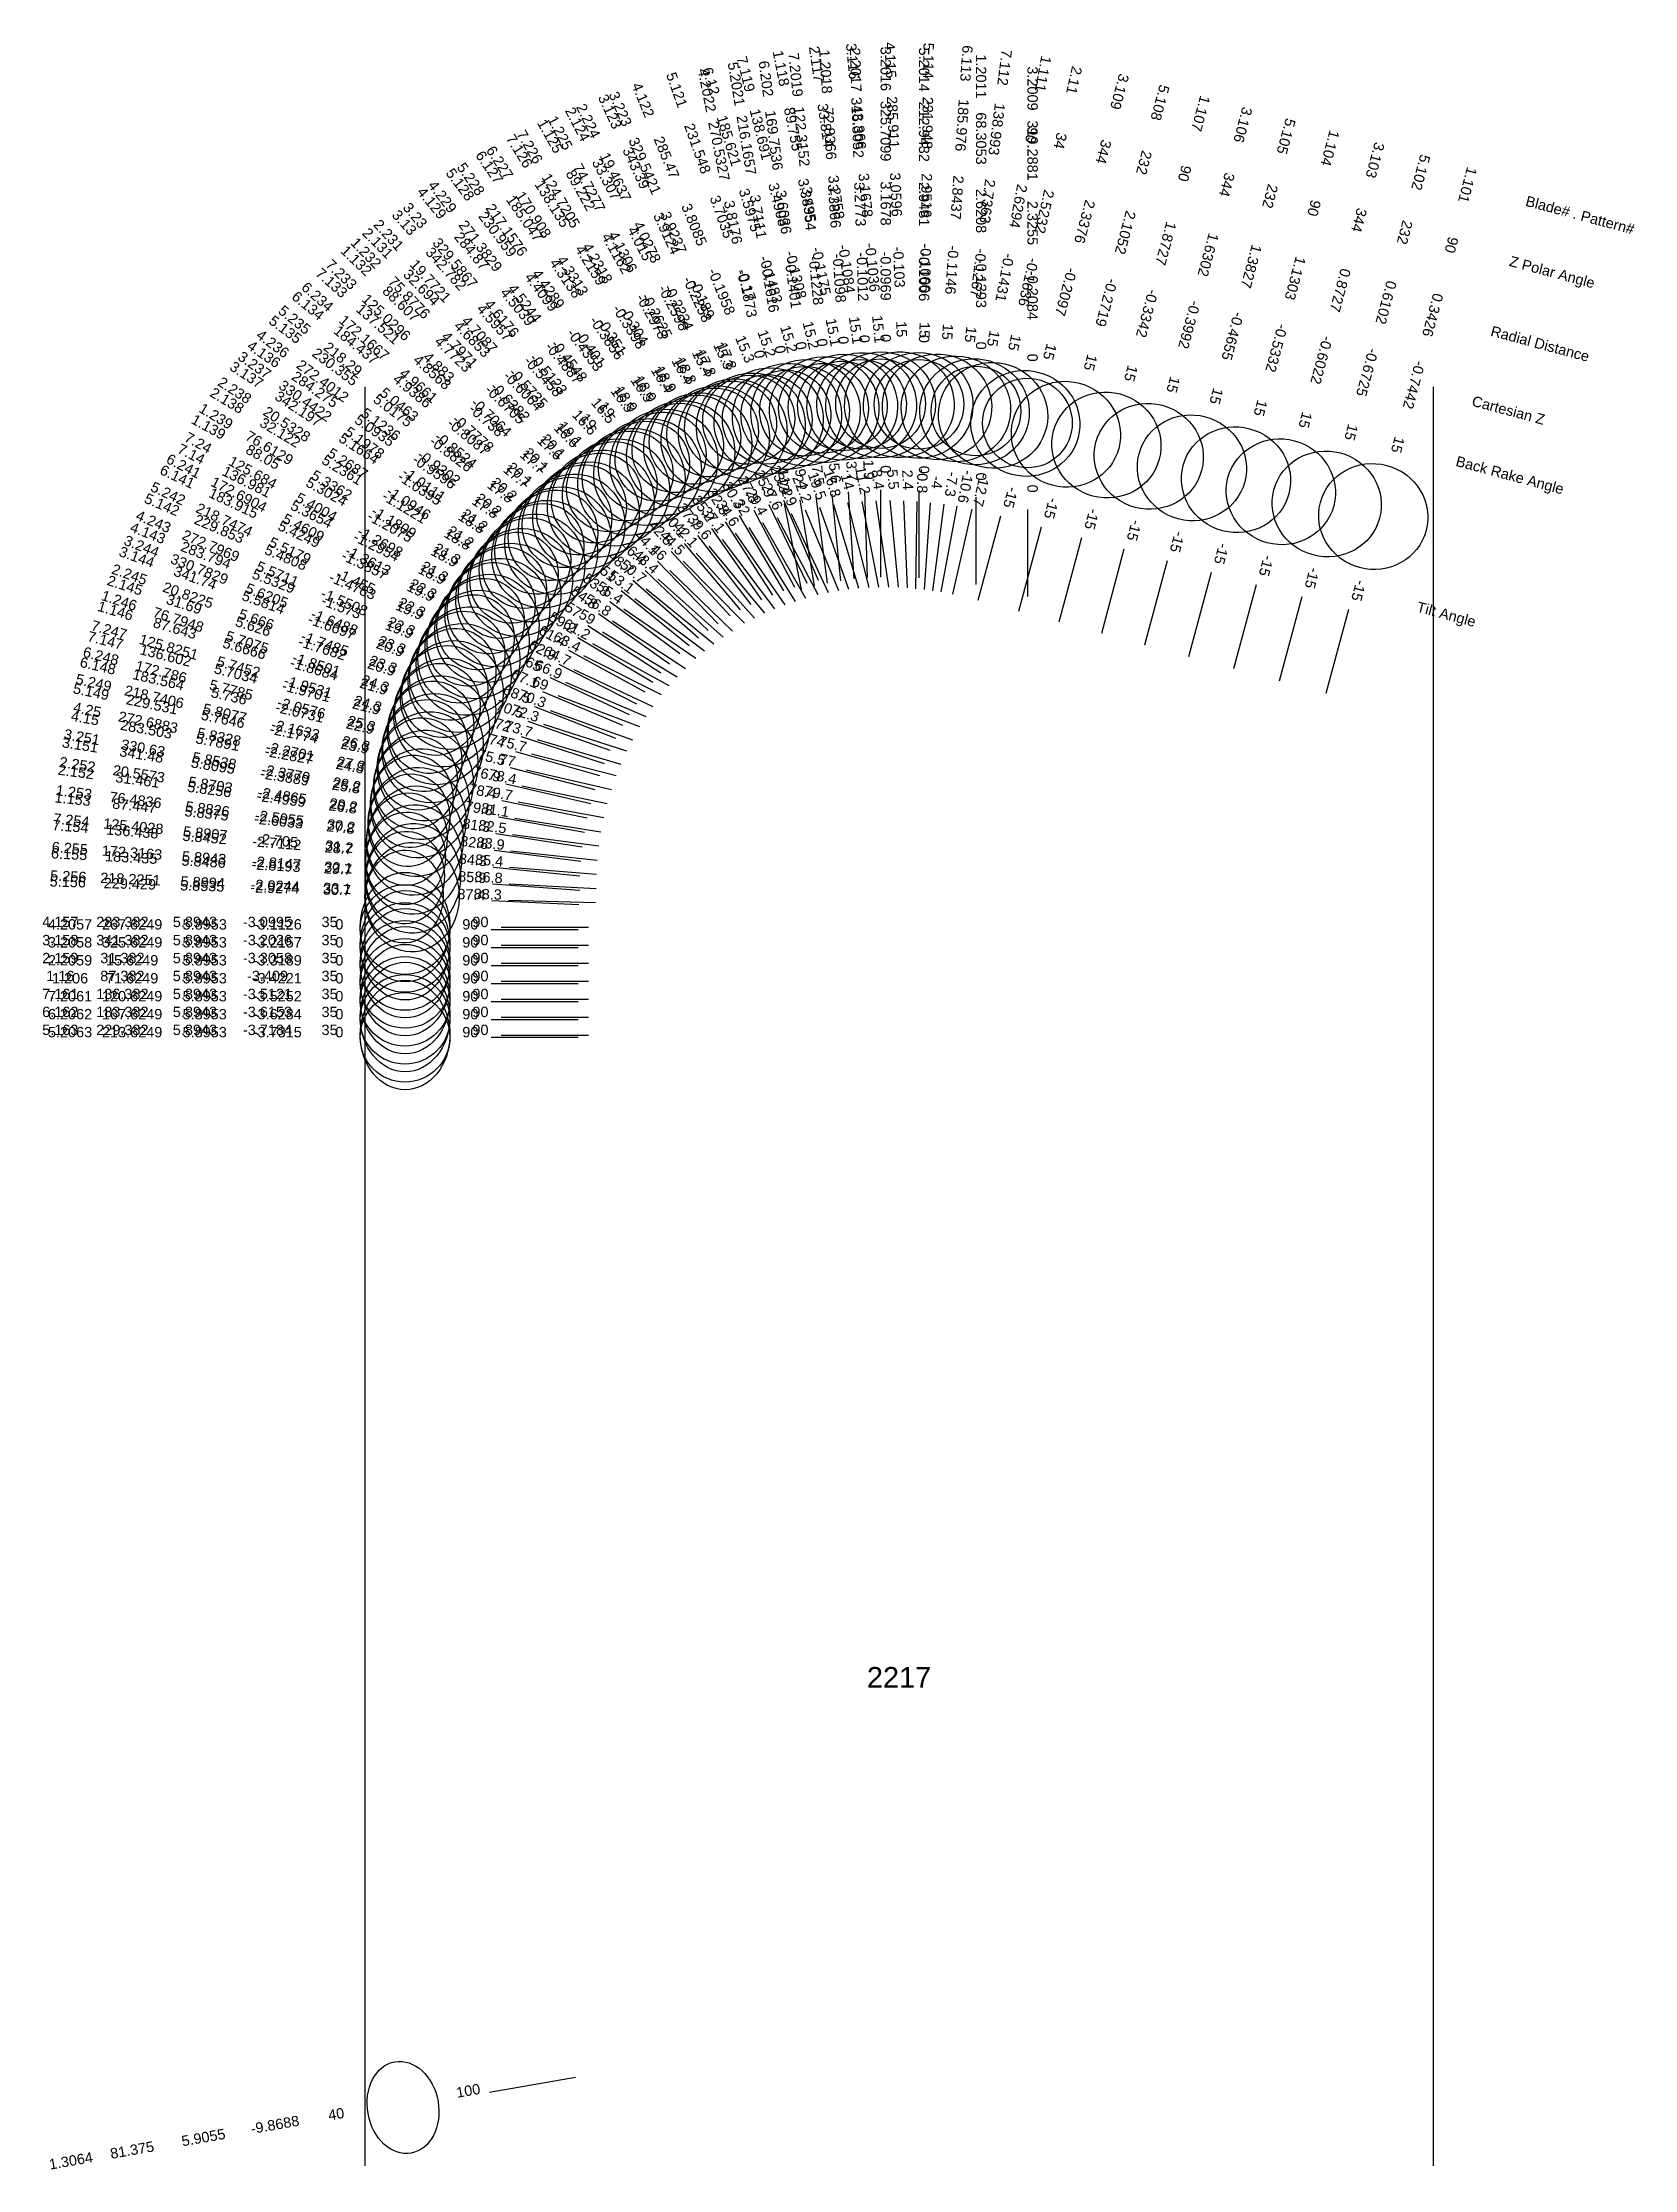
# Model space of a CAD drawing. Header units: inches. Extents: x 28 to 37.2, y 7.8 to 20.
import ezdxf
from ezdxf.enums import TextEntityAlignment as Align

# ---------------------------------------------------------------- set-up
doc = ezdxf.new("R2010")
doc.units = ezdxf.units.IN
doc.header["$MEASUREMENT"] = 0
for name, color, linetype, true_color in [('Blade_1', 30, 'Continuous', 0xff7f00), ('Blade_2', 7, 'Continuous', 0xcccc00), ('Blade_3', 7, 'Continuous', 0x00cc00), ('Blade_4', 7, 'Continuous', 0x00cccc), ('Blade_5', 7, 'Continuous', 0x0066cc), ('Blade_6', 190, 'Continuous', 0x7f00ff), ('Blade_7', 7, 'Continuous', 0xcc00cc)]:
    doc.layers.add(name, color=color, linetype=linetype, true_color=true_color)
doc.styles.get("Standard").update_dxf_attribs({"font": 'arial.ttf'})

msp = doc.modelspace()

# ---------------------------------------------------------------- linework, layer by layer
for p, q in [((29.875, 18), (29.875, 7.796)), ((36, 18), (36, 7.796))]:
    msp.add_line(p, q)
at = {"layer": 'Blade_1'}
for p, q in [((32.646, 17.397), (32.678, 16.898)), ((32.724, 17.342), (32.821, 16.851)), ((33.379, 17.366), (33.379, 16.866)), ((32.105, 17.292), (32.338, 16.85)), ((32.155, 17.222), (32.401, 16.787)), ((33.269, 17.315), (33.177, 16.823)), ((33.985, 17.133), (33.855, 16.65)), ((31.553, 17), (31.901, 16.641)), ((31.624, 16.947), (31.984, 16.599)), ((34.727, 16.934), (34.598, 16.451)), ((35.515, 16.723), (35.385, 16.24)), ((31.096, 16.562), (31.526, 16.306)), ((31.181, 16.527), (31.619, 16.287)), ((30.771, 15.994), (31.247, 15.84)), ((30.863, 15.977), (31.343, 15.836)), ((30.617, 15.342), (31.113, 15.279)), ((30.711, 15.338), (31.208, 15.285)), ((30.599, 14.578), (31.099, 14.578)), ((30.657, 14.591), (31.157, 14.591)), ((30.59, 8.219), (31.083, 8.305))]:
    msp.add_line(p, q, dxfattribs=at)
for centre, major_axis, ratio in [((32.616, 17.883), (0.308, 0.061), 0.965373), ((33.371, 17.857), (0.309, -0.058), 0.965926), ((32.613, 17.89), (0.256, 0.017), 1), ((33.379, 17.861), (0.257, 0), 1), ((31.884, 17.702), (0.273, 0.154), 0.959451), ((31.869, 17.738), (0.235, 0.124), 0.946538), ((34.127, 17.666), (0.303, -0.081), 0.965926), ((34.87, 17.467), (0.303, -0.081), 0.965926), ((31.228, 17.33), (0.218, 0.226), 0.952956), ((31.203, 17.362), (0.191, 0.185), 0.939341), ((35.657, 17.256), (0.303, -0.081), 0.965926), ((30.698, 16.793), (0.151, 0.275), 0.946236), ((30.664, 16.819), (0.136, 0.229), 0.931925), ((30.333, 16.132), (0.088, 0.301), 0.927728), ((30.292, 16.15), (0.082, 0.253), 0.911311), ((30.162, 15.397), (0.033, 0.312), 0.884889), ((30.117, 15.405), (0.033, 0.264), 0.86438), ((30.106, 14.591), (0, 0.314), 0.819152), ((30.105, 14.578), (0, 0.257), 1), ((30.094, 8.131), (-0.046, 0.262), 0.766045)]:
    msp.add_ellipse(centre, major_axis=major_axis, ratio=ratio, dxfattribs=at)
at = {"layer": 'Blade_2'}
for p, q in [((32.192, 17.324), (32.41, 16.874)), ((32.739, 17.405), (32.755, 16.905)), ((32.804, 17.346), (32.877, 16.851)), ((32.24, 17.251), (32.472, 16.808)), ((33.355, 17.299), (33.245, 16.811)), ((31.631, 17.055), (31.969, 16.686)), ((31.701, 17), (32.052, 16.644)), ((31.154, 16.631), (31.573, 16.359)), ((31.237, 16.594), (31.665, 16.336)), ((30.809, 16.083), (31.28, 15.916)), ((30.899, 16.064), (31.376, 15.912)), ((30.627, 15.438), (31.122, 15.362)), ((30.721, 15.432), (31.217, 15.367)), ((30.599, 14.681), (31.099, 14.681)), ((30.657, 14.694), (31.157, 14.694))]:
    msp.add_line(p, q, dxfattribs=at)
for centre, major_axis, ratio in [((32.724, 17.892), (0.311, 0.046), 0.965507), ((31.985, 17.74), (0.278, 0.145), 0.964314), ((31.972, 17.777), (0.239, 0.116), 0.952126), ((32.723, 17.899), (0.257, 0.008), 1), ((33.477, 17.836), (0.306, -0.069), 0.965926), ((31.315, 17.394), (0.224, 0.22), 0.958124), ((31.291, 17.427), (0.196, 0.18), 0.945228), ((30.764, 16.878), (0.162, 0.269), 0.946435), ((30.731, 16.905), (0.145, 0.223), 0.93212), ((30.374, 16.232), (0.095, 0.299), 0.933933), ((30.334, 16.252), (0.089, 0.251), 0.918217), ((30.174, 15.504), (0.041, 0.311), 0.892661), ((30.13, 15.514), (0.04, 0.263), 0.872821), ((30.106, 14.694), (0, 0.314), 0.819152), ((30.105, 14.681), (0, 0.257), 1)]:
    msp.add_ellipse(centre, major_axis=major_axis, ratio=ratio, dxfattribs=at)
at = {"layer": 'Blade_3'}
for p, q in [((32.276, 17.349), (32.474, 16.89)), ((32.832, 17.409), (32.832, 16.909)), ((32.885, 17.347), (32.933, 16.85)), ((32.32, 17.274), (32.531, 16.821)), ((33.52, 17.258), (33.39, 16.775)), ((33.674, 17.297), (33.674, 16.797)), ((31.706, 17.102), (32.028, 16.72)), ((31.774, 17.045), (32.109, 16.673)), ((34.227, 17.068), (34.098, 16.585)), ((34.985, 16.865), (34.855, 16.382)), ((31.214, 16.699), (31.622, 16.411)), ((31.295, 16.658), (31.713, 16.384)), ((30.848, 16.167), (31.313, 15.984)), ((30.938, 16.144), (31.409, 15.976)), ((30.642, 15.533), (31.134, 15.445)), ((30.735, 15.526), (31.229, 15.448)), ((30.599, 14.784), (31.099, 14.784)), ((30.657, 14.797), (31.157, 14.797))]:
    msp.add_line(p, q, dxfattribs=at)
for centre, major_axis, ratio in [((32.832, 17.896), (0.313, 0.03), 0.965625), ((32.088, 17.774), (0.285, 0.132), 0.964515), ((32.076, 17.811), (0.244, 0.105), 0.952324), ((32.832, 17.903), (0.257, 0), 1), ((33.662, 17.79), (0.303, -0.081), 0.965926), ((33.674, 17.792), (0.257, 0), 1), ((34.37, 17.601), (0.303, -0.081), 0.965926), ((31.404, 17.454), (0.233, 0.21), 0.95835), ((31.382, 17.488), (0.204, 0.171), 0.945451), ((35.127, 17.398), (0.303, -0.081), 0.965926), ((30.834, 16.961), (0.172, 0.263), 0.94664), ((30.802, 16.989), (0.153, 0.217), 0.932322), ((30.419, 16.33), (0.106, 0.296), 0.934075), ((30.379, 16.351), (0.097, 0.248), 0.918357), ((30.19, 15.611), (0.049, 0.31), 0.900175), ((30.146, 15.622), (0.047, 0.262), 0.881009), ((30.106, 14.797), (0, 0.314), 0.819152), ((30.105, 14.784), (0, 0.257), 1)]:
    msp.add_ellipse(centre, major_axis=major_axis, ratio=ratio, dxfattribs=at)
at = {"layer": 'Blade_4'}
for p, q in [((32.279, 17.328), (32.376, 16.837)), ((32.963, 17.346), (32.984, 16.846)), ((32.4, 17.294), (32.59, 16.831)), ((31.783, 17.147), (32.089, 16.751)), ((31.848, 17.086), (32.166, 16.701)), ((31.28, 16.769), (31.681, 16.47)), ((31.36, 16.727), (31.772, 16.443)), ((30.893, 16.253), (31.353, 16.059)), ((30.982, 16.23), (31.449, 16.051)), ((30.66, 15.628), (31.15, 15.527)), ((30.754, 15.619), (31.245, 15.529)), ((30.599, 14.887), (31.099, 14.887)), ((30.657, 14.901), (31.157, 14.901))]:
    msp.add_line(p, q, dxfattribs=at)
for centre, major_axis, ratio in [((32.94, 17.897), (0.314, 0.013), 0.965727), ((32.191, 17.804), (0.291, 0.119), 0.964708), ((32.182, 17.813), (0.252, 0.05), 1), ((31.496, 17.511), (0.242, 0.2), 0.958576), ((31.476, 17.545), (0.211, 0.163), 0.945674), ((30.906, 17.04), (0.178, 0.258), 0.952075), ((30.876, 17.07), (0.159, 0.213), 0.938472), ((30.467, 16.427), (0.112, 0.293), 0.94002), ((30.429, 16.449), (0.104, 0.245), 0.925007), ((30.211, 15.717), (0.056, 0.309), 0.907431), ((30.167, 15.73), (0.054, 0.261), 0.888944), ((30.106, 14.901), (0, 0.314), 0.819152), ((30.105, 14.887), (0, 0.257), 1)]:
    msp.add_ellipse(centre, major_axis=major_axis, ratio=ratio, dxfattribs=at)
at = {"layer": 'Blade_5'}
for p, q in [((32.369, 17.351), (32.451, 16.857)), ((33.04, 17.342), (33.033, 16.842)), ((33.052, 17.405), (33.052, 16.905)), ((32.481, 17.31), (32.648, 16.839)), ((31.862, 17.188), (32.15, 16.779)), ((31.923, 17.125), (32.224, 16.726)), ((33.752, 17.195), (33.623, 16.712)), ((34.475, 17.002), (34.345, 16.519)), ((31.345, 16.831), (31.734, 16.516)), ((31.423, 16.786), (31.823, 16.486)), ((35.247, 16.795), (35.118, 16.312)), ((30.938, 16.332), (31.391, 16.121)), ((31.026, 16.305), (31.486, 16.109)), ((30.683, 15.723), (31.17, 15.609)), ((30.776, 15.711), (31.265, 15.61)), ((30.604, 15.053), (31.103, 15.03)), ((30.698, 15.056), (31.198, 15.042)), ((30.657, 14.282), (31.157, 14.282)), ((30.599, 14.269), (31.099, 14.269))]:
    msp.add_line(p, q, dxfattribs=at)
for centre, major_axis, ratio in [((33.048, 17.893), (0.314, -0.005), 0.96581), ((32.296, 17.83), (0.296, 0.105), 0.964891), ((32.289, 17.838), (0.254, 0.042), 1), ((33.052, 17.899), (0.257, 0), 1), ((33.895, 17.728), (0.303, -0.081), 0.965926), ((31.59, 17.565), (0.251, 0.189), 0.9588), ((31.571, 17.599), (0.217, 0.153), 0.945896), ((34.617, 17.535), (0.303, -0.081), 0.965926), ((35.39, 17.328), (0.303, -0.081), 0.965926), ((30.982, 17.117), (0.189, 0.251), 0.95229), ((30.954, 17.148), (0.167, 0.207), 0.938684), ((30.519, 16.522), (0.123, 0.289), 0.940183), ((30.482, 16.545), (0.112, 0.241), 0.925167), ((30.235, 15.823), (0.063, 0.308), 0.914423), ((30.192, 15.837), (0.06, 0.259), 0.896622), ((30.146, 15.073), (0.009, 0.314), 0.860031), ((30.101, 15.076), (0.012, 0.266), 0.837554), ((30.106, 14.282), (0, 0.314), 0.819152), ((30.105, 14.269), (0, 0.257), 1)]:
    msp.add_ellipse(centre, major_axis=major_axis, ratio=ratio, dxfattribs=at)
at = {"layer": 'Blade_6'}
for p, q in [((32.461, 17.37), (32.526, 16.874)), ((32.562, 17.324), (32.706, 16.845)), ((33.117, 17.335), (33.082, 16.837)), ((31.941, 17.226), (32.212, 16.805)), ((31.999, 17.16), (32.283, 16.749)), ((31.412, 16.89), (31.788, 16.56)), ((31.488, 16.842), (31.876, 16.526)), ((30.987, 16.409), (31.432, 16.181)), ((31.074, 16.379), (31.526, 16.166)), ((30.709, 15.816), (31.193, 15.69)), ((30.801, 15.803), (31.289, 15.691)), ((30.608, 15.149), (31.107, 15.113)), ((30.702, 15.15), (31.201, 15.122)), ((30.599, 14.372), (31.099, 14.372)), ((30.657, 14.385), (31.157, 14.385))]:
    msp.add_line(p, q, dxfattribs=at)
for centre, major_axis, ratio in [((32.402, 17.852), (0.301, 0.091), 0.965063), ((33.156, 17.885), (0.313, -0.022), 0.965872), ((32.396, 17.86), (0.255, 0.034), 1), ((31.686, 17.614), (0.259, 0.178), 0.959022), ((31.669, 17.649), (0.224, 0.144), 0.946114), ((31.061, 17.191), (0.199, 0.243), 0.95251), ((31.034, 17.222), (0.175, 0.2), 0.938901), ((30.575, 16.614), (0.134, 0.284), 0.940356), ((30.539, 16.639), (0.121, 0.237), 0.925338), ((30.264, 15.927), (0.071, 0.306), 0.92115), ((30.221, 15.942), (0.067, 0.257), 0.90404), ((30.151, 15.181), (0.017, 0.314), 0.868581), ((30.106, 15.185), (0.019, 0.265), 0.846753), ((30.106, 14.385), (0, 0.314), 0.819152), ((30.105, 14.372), (0, 0.257), 1)]:
    msp.add_ellipse(centre, major_axis=major_axis, ratio=ratio, dxfattribs=at)
at = {"layer": 'Blade_7'}
for p, q in [((32.553, 17.385), (32.602, 16.888)), ((32.643, 17.334), (32.764, 16.849)), ((33.194, 17.326), (33.13, 16.83)), ((32.022, 17.261), (32.275, 16.83)), ((32.076, 17.193), (32.342, 16.769)), ((31.482, 16.947), (31.844, 16.602)), ((31.556, 16.896), (31.929, 16.564)), ((31.042, 16.489), (31.481, 16.25)), ((31.128, 16.458), (31.575, 16.235)), ((30.739, 15.908), (31.22, 15.771)), ((30.831, 15.894), (31.316, 15.771)), ((30.61, 15.245), (31.108, 15.196)), ((30.704, 15.244), (31.203, 15.204)), ((30.599, 14.475), (31.099, 14.475)), ((30.657, 14.488), (31.157, 14.488))]:
    msp.add_line(p, q, dxfattribs=at)
for centre, major_axis, ratio in [((32.509, 17.869), (0.305, 0.076), 0.965224), ((33.264, 17.873), (0.311, -0.04), 0.965911), ((32.505, 17.877), (0.256, 0.025), 1), ((31.784, 17.66), (0.266, 0.166), 0.959239), ((31.768, 17.696), (0.23, 0.134), 0.946328), ((31.143, 17.262), (0.208, 0.235), 0.952732), ((31.117, 17.294), (0.183, 0.193), 0.93912), ((30.635, 16.705), (0.14, 0.281), 0.946046), ((30.6, 16.73), (0.127, 0.234), 0.931737), ((30.297, 16.03), (0.077, 0.304), 0.927611), ((30.255, 16.047), (0.073, 0.256), 0.911196), ((30.155, 15.289), (0.025, 0.313), 0.876862), ((30.109, 15.295), (0.026, 0.265), 0.85569), ((30.106, 14.488), (0, 0.314), 0.819152), ((30.105, 14.475), (0, 0.257), 1)]:
    msp.add_ellipse(centre, major_axis=major_axis, ratio=ratio, dxfattribs=at)

# ---------------------------------------------------------------- texts
for s, height, p in [('Blade# . Pattern#', 0.05937, (36.533, 19.068)), ('Z Polar Angle', 0.05937, (36.44, 18.723)), ('Radial Distance', 0.05937, (36.333, 18.322)), ('Cartesian Z', 0.05937, (36.225, 17.921)), ('Back Rake Angle', 0.05937, (36.133, 17.576)), ('Tilt Angle', 0.0594, (35.909, 16.74))]:
    msp.add_text(s, height=height, rotation=345).set_placement(p, align=Align.MIDDLE_LEFT)
msp.add_text('2217', height=0.1187).set_placement((32.938, 10.598), align=Align.MIDDLE_CENTER)
at = {"layer": 'Blade_1'}
for s, rotation, p in [('1.118', 281.2023, (32.233, 19.821)), ('1.2018', 273.75, (32.488, 19.806)), ('1.2011', 270, (33.379, 19.78)), ('1.111', 259.375, (33.735, 19.8)), ('1.107', 255, (34.639, 19.575)), ('1.125', 299.4499, (30.912, 19.423)), ('1.225', 297.8422, (30.969, 19.443)), ('89.755', 281.2023, (32.302, 19.472)), ('72.8366', 273.75, (32.511, 19.45)), ('68.3053', 270, (33.379, 19.424)), ('90', 259.375, (33.669, 19.449)), ('1.104', 255, (35.381, 19.376)), ('74.7277', 297.8422, (31.135, 19.128)), ('89.222', 299.4499, (31.087, 19.113)), ('3.3835', 281.2023, (32.382, 19.064)), ('3.3866', 273.75, (32.538, 19.035)), ('2.6294', 259.375, (33.593, 19.041)), ('90', 255, (34.547, 19.231)), ('1.101', 255, (36.169, 19.165)), ('2.6208', 270, (33.379, 19.008)), ('90', 255, (35.289, 19.032)), ('1.8727', 255, (34.439, 18.829)), ('1.132', 316.0119, (29.806, 18.702)), ('1.232', 314.109, (29.861, 18.747)), ('4.1162', 299.4499, (31.292, 18.751)), ('4.1306', 297.8422, (31.329, 18.76)), ('-0.1175', 281.2023, (32.463, 18.657)), ('90', 255, (36.077, 18.821)), ('-0.1098', 273.75, (32.566, 18.621)), ('-0.1393', 270, (33.379, 18.593)), ('-0.1431', 259.375, (33.516, 18.632)), ('1.1303', 255, (35.181, 18.63)), ('88.607', 316.0119, (30.062, 18.455)), ('75.8776', 314.109, (30.109, 18.491)), ('-0.3342', 255, (34.332, 18.428)), ('-0.2978', 299.4499, (31.496, 18.389)), ('-0.2625', 297.8422, (31.523, 18.393)), ('0.3426', 255, (35.969, 18.419)), ('4.7971', 314.109, (30.398, 18.192)), ('15.1', 281.2023, (32.532, 18.307)), ('15', 259.375, (33.45, 18.282)), ('-0.5332', 255, (35.074, 18.229)), ('4.7723', 316.0119, (30.361, 18.166)), ('0', 273.75, (32.589, 18.265)), ('0', 270, (33.379, 18.236)), ('16.4', 299.4499, (31.671, 18.079)), ('18.8', 297.8422, (31.69, 18.078)), ('15', 255, (34.239, 18.084)), ('-0.7442', 255, (35.862, 18.018)), ('-0.6705', 316.0119, (30.66, 17.878)), ('-0.6382', 314.109, (30.687, 17.894)), ('1.139', 331.2405, (28.965, 17.744)), ('1.239', 329.2274, (29.007, 17.806)), ('15', 255, (34.982, 17.885)), ('76.6129', 329.2274, (29.313, 17.624)), ('17.6', 316.0119, (30.916, 17.63)), ('20.1', 314.109, (30.935, 17.638)), ('15', 255, (35.769, 17.674)), ('88.05', 331.2405, (29.277, 17.572)), ('3.7', 273.75, (32.638, 17.515)), ('5.3024', 331.2405, (29.642, 17.372)), ('5.3362', 329.2274, (29.67, 17.411)), ('27.8', 297.8422, (32.049, 17.397)), ('11.2', 281.2023, (32.701, 17.458)), ('-10.6', 259.375, (33.291, 17.432)), ('0', 270, (33.379, 17.485)), ('29.4', 299.4499, (32.097, 17.325)), ('-1.2075', 331.2405, (30.006, 17.172)), ('-1.1809', 329.2274, (30.027, 17.198)), ('-15', 255, (34.015, 17.248)), ('18.9', 331.2405, (30.318, 17.001)), ('21.3', 329.2274, (30.333, 17.016)), ('44.1', 314.109, (31.471, 17.086)), ('46', 316.0119, (31.539, 17.029)), ('-15', 255, (34.758, 17.049)), ('-15', 255, (35.545, 16.838)), ('1.146', 343.6788, (28.437, 16.687)), ('1.246', 342.006, (28.458, 16.746)), ('76.7948', 342.006, (28.797, 16.636)), ('87.643', 343.6788, (28.778, 16.587)), ('5.7075', 342.006, (29.192, 16.507)), ('59.2', 329.2274, (30.994, 16.622)), ('61.2', 331.2405, (31.077, 16.584)), ('5.6666', 343.6788, (29.177, 16.47)), ('-1.8684', 343.6788, (29.576, 16.353)), ('-1.8501', 342.006, (29.588, 16.379)), ('21.9', 343.6788, (29.918, 16.253)), ('24.3', 342.006, (29.927, 16.269)), ('72', 342.006, (30.658, 16.031)), ('73.7', 343.6788, (30.749, 16.01)), ('1.153', 353.9251, (28.197, 15.606)), ('1.253', 352.8328, (28.204, 15.645)), ('76.4836', 352.8328, (28.557, 15.601)), ('87.447', 353.9251, (28.551, 15.568)), ('5.8826', 352.8328, (28.97, 15.549)), ('5.8375', 353.9251, (28.965, 15.524)), ('-2.6033', 353.9251, (29.378, 15.48)), ('-2.5955', 352.8328, (29.382, 15.497)), ('27.8', 353.9251, (29.732, 15.443)), ('30.2', 352.8328, (29.736, 15.453)), ('82.8', 352.8328, (30.499, 15.357)), ('83.9', 353.9251, (30.593, 15.351)), ('1.16', 360, (28.129, 14.591)), ('87.382', 360, (28.485, 14.591)), ('5.8943', 360, (28.901, 14.591)), ('-3.409', 360, (29.317, 14.591)), ('35', 360, (29.673, 14.591)), ('90', 360, (30.538, 14.591)), ('1.206', 360, (28.185, 14.578)), ('71.6249', 360, (28.541, 14.578)), ('5.8953', 360, (28.957, 14.578)), ('-3.4221', 360, (29.373, 14.578)), ('0', 360, (29.729, 14.578)), ('90', 360, (30.48, 14.578)), ('100', 10, (30.473, 8.198)), ('-9.8688', 10, (29.365, 8.003)), ('40', 10, (29.716, 8.064)), ('81.375', 10, (28.546, 7.858)), ('5.9055', 10, (28.955, 7.93)), ('1.3064', 10, (28.195, 7.796))]:
    msp.add_text(s, height=0.0594, rotation=rotation, dxfattribs=at).set_placement(p, align=Align.CENTER)
at = {"layer": 'Blade_2'}
for s, rotation, p in [('2.117', 278.372, (32.436, 19.847)), ('2.2017', 271.88, (32.66, 19.817)), ('2.11', 257.25, (33.913, 19.764)), ('2.124', 297.5962, (31.069, 19.492)), ('2.224', 295.8868, (31.13, 19.512)), ('33.814', 278.372, (32.488, 19.495)), ('16.3052', 271.88, (32.671, 19.461)), ('34', 257.25, (33.834, 19.417)), ('33.307', 297.5962, (31.234, 19.176)), ('19.4637', 295.8868, (31.286, 19.191)), ('3.2758', 278.372, (32.549, 19.083)), ('3.2773', 271.88, (32.685, 19.046)), ('2.5232', 257.25, (33.743, 19.011)), ('2.131', 314.5067, (29.929, 18.803)), ('2.231', 312.4508, (29.99, 18.85)), ('4.0278', 295.8868, (31.467, 18.817)), ('4.015', 297.5962, (31.427, 18.808)), ('-0.1084', 278.372, (32.609, 18.672)), ('32.694', 314.5067, (30.179, 18.549)), ('19.7721', 312.4508, (30.23, 18.587)), ('-0.1012', 271.88, (32.699, 18.63)), ('-0.1636', 257.25, (33.651, 18.606)), ('-0.2598', 297.5962, (31.619, 18.439)), ('-0.2234', 295.8868, (31.649, 18.443)), ('4.6853', 314.5067, (30.47, 18.253)), ('4.7087', 312.4508, (30.511, 18.28)), ('15.1', 278.372, (32.661, 18.32)), ('15.4', 297.5962, (31.785, 18.124)), ('17.8', 295.8868, (31.804, 18.123)), ('0', 271.88, (32.71, 18.274)), ('15', 257.25, (33.572, 18.259)), ('-0.6064', 314.5067, (30.762, 17.956)), ('-0.5735', 312.4508, (30.791, 17.973)), ('2.138', 329.0055, (29.07, 17.896)), ('2.238', 327.0274, (29.113, 17.955)), ('32.122', 329.0055, (29.375, 17.712)), ('20.5328', 327.0274, (29.412, 17.761)), ('16.6', 314.5067, (31.011, 17.702)), ('19.1', 312.4508, (31.032, 17.71)), ('5.2361', 329.0055, (29.731, 17.498)), ('5.2687', 327.0274, (29.761, 17.535)), ('1.9', 271.88, (32.735, 17.523)), ('25.9', 295.8868, (32.14, 17.431)), ('27.6', 297.5962, (32.185, 17.357)), ('8.4', 278.372, (32.787, 17.464)), ('-12.7', 257.25, (33.381, 17.414)), ('-1.1221', 329.0055, (30.088, 17.284)), ('-1.0946', 327.0274, (30.11, 17.309)), ('21.2', 327.0274, (30.409, 17.115)), ('42.5', 312.4508, (31.551, 17.143)), ('18.8', 329.0055, (30.393, 17.101)), ('44.5', 314.5067, (31.618, 17.085)), ('2.245', 340.4871, (28.516, 16.896)), ('2.145', 342.2955, (28.491, 16.833)), ('20.8225', 340.4871, (28.852, 16.777)), ('31.69', 342.2955, (28.83, 16.725)), ('5.666', 340.4871, (29.244, 16.638)), ('57', 327.0274, (31.054, 16.696)), ('59', 329.0055, (31.135, 16.655)), ('5.626', 342.2955, (29.226, 16.598)), ('-1.7682', 342.2955, (29.622, 16.472)), ('-1.7485', 340.4871, (29.636, 16.499)), ('20.9', 342.2955, (29.962, 16.363)), ('23.3', 340.4871, (29.971, 16.38)), ('70.5', 340.4871, (30.697, 16.123)), ('72.3', 342.2955, (30.786, 16.1)), ('2.252', 351.3247, (28.223, 15.804)), ('2.152', 352.495, (28.215, 15.762)), ('20.5573', 351.3247, (28.575, 15.751)), ('31.461', 352.495, (28.568, 15.716)), ('5.8703', 351.3247, (28.986, 15.688)), ('5.8256', 352.495, (28.98, 15.661)), ('-2.4959', 352.495, (29.392, 15.607)), ('-2.4865', 351.3247, (29.397, 15.625)), ('26.8', 352.495, (29.745, 15.561)), ('29.2', 351.3247, (29.749, 15.572)), ('81.3', 351.3247, (30.51, 15.456)), ('82.5', 352.495, (30.603, 15.448)), ('2.159', 360, (28.129, 14.694)), ('2.2059', 360, (28.185, 14.681)), ('31.382', 360, (28.485, 14.694)), ('15.6249', 360, (28.541, 14.681)), ('5.8943', 360, (28.901, 14.694)), ('5.8953', 360, (28.957, 14.681)), ('-3.3058', 360, (29.317, 14.694)), ('-3.3189', 360, (29.373, 14.681)), ('35', 360, (29.673, 14.694)), ('0', 360, (29.729, 14.681)), ('90', 360, (30.48, 14.681)), ('90', 360, (30.538, 14.694))]:
    msp.add_text(s, height=0.0594, rotation=rotation, dxfattribs=at).set_placement(p, align=Align.CENTER)
at = {"layer": 'Blade_3'}
for s, rotation, p in [('3.116', 275.5054, (32.643, 19.864)), ('3.2016', 270, (32.832, 19.823)), ('3.2009', 270, (33.674, 19.711)), ('3.109', 255, (34.174, 19.7)), ('3.123', 294.9375, (31.254, 19.566)), ('3.223', 293.33, (31.313, 19.582)), ('343.866', 275.5054, (32.677, 19.509)), ('325.7099', 270, (32.832, 19.466)), ('319.2881', 270, (33.674, 19.355)), ('3.106', 255, (34.881, 19.51)), ('329.5421', 293.33, (31.454, 19.255)), ('344', 255, (34.082, 19.355)), ('3.103', 255, (35.639, 19.307)), ('343.39', 294.9375, (31.404, 19.243)), ('3.1678', 275.5054, (32.717, 19.096)), ('3.1678', 270, (32.832, 19.051)), ('344', 255, (34.789, 19.166)), ('3.23', 310.0635, (30.141, 18.964)), ('2.3255', 270, (33.674, 18.939)), ('2.3376', 255, (33.974, 18.954)), ('3.13', 312.0537, (30.08, 18.922)), ('3.9124', 294.9375, (31.58, 18.867)), ('3.9237', 293.33, (31.618, 18.873)), ('344', 255, (35.547, 18.963)), ('342.782', 312.0537, (30.319, 18.657)), ('329.5867', 310.0635, (30.37, 18.691)), ('-0.1036', 275.5054, (32.756, 18.682)), ('1.6302', 255, (34.682, 18.764)), ('-0.0969', 270, (32.832, 18.635)), ('-0.2097', 255, (33.867, 18.552)), ('0.8727', 255, (35.439, 18.561)), ('-0.2258', 294.9375, (31.755, 18.49)), ('-0.189', 293.33, (31.783, 18.491)), ('-0.2084', 270, (33.674, 18.524)), ('4.5957', 312.0537, (30.597, 18.349)), ('4.6176', 310.0635, (30.638, 18.373)), ('-0.3992', 255, (34.574, 18.363)), ('15.1', 275.5054, (32.791, 18.327)), ('0', 270, (32.832, 18.279)), ('3.237', 324.8178, (29.226, 18.1)), ('-0.5123', 310.0635, (30.905, 18.055)), ('15.3', 294.9375, (31.905, 18.167)), ('17.8', 293.33, (31.924, 18.164)), ('0', 270, (33.674, 18.167)), ('15', 255, (33.774, 18.208)), ('-0.6022', 255, (35.332, 18.16)), ('3.137', 326.7583, (29.181, 18.044)), ('-0.5458', 312.0537, (30.876, 18.04)), ('15', 255, (34.482, 18.019)), ('342.197', 326.7583, (29.478, 17.849)), ('330.4422', 324.8178, (29.517, 17.895)), ('16.6', 312.0537, (31.114, 17.776)), ('19', 310.0635, (31.135, 17.782)), ('15', 255, (35.239, 17.816)), ('5.1664', 326.7583, (29.826, 17.621)), ('5.1978', 324.8178, (29.857, 17.655)), ('-1.0395', 326.7583, (30.174, 17.393)), ('-1.0111', 324.8178, (30.197, 17.416)), ('23.3', 293.33, (32.229, 17.458)), ('24.9', 294.9375, (32.27, 17.382)), ('0', 270, (32.832, 17.527)), ('5.5', 275.5054, (32.874, 17.466)), ('-15', 255, (33.55, 17.372)), ('0', 270, (33.674, 17.416)), ('18.8', 326.7583, (30.472, 17.198)), ('21.2', 324.8178, (30.488, 17.211)), ('40.1', 310.0635, (31.63, 17.193)), ('42.1', 312.0537, (31.694, 17.133)), ('-15', 255, (34.258, 17.183)), ('3.144', 340.3038, (28.558, 16.996)), ('3.244', 338.5142, (28.585, 17.058)), ('330.7829', 338.5142, (28.916, 16.927)), ('341.74', 340.3038, (28.893, 16.876)), ('-15', 255, (35.015, 16.98)), ('5.6205', 338.5142, (29.303, 16.775)), ('54.8', 324.8178, (31.117, 16.767)), ('5.5814', 340.3038, (29.284, 16.736)), ('56.8', 326.7583, (31.196, 16.723)), ('-1.6697', 340.3038, (29.676, 16.596)), ('-1.6488', 338.5142, (29.69, 16.623)), ('20.9', 340.3038, (30.011, 16.476)), ('23.3', 338.5142, (30.021, 16.492)), ('68.5', 338.5142, (30.737, 16.21)), ('70.3', 340.3038, (30.826, 16.184)), ('3.151', 351.095, (28.238, 15.917)), ('3.251', 349.8398, (28.248, 15.962)), ('341.48', 351.095, (28.59, 15.862)), ('330.63', 349.8398, (28.599, 15.899)), ('5.8095', 351.095, (29, 15.798)), ('5.8538', 349.8398, (29.008, 15.826)), ('-2.3889', 351.095, (29.411, 15.733)), ('-2.3779', 349.8398, (29.417, 15.753)), ('25.8', 351.095, (29.763, 15.678)), ('28.2', 349.8398, (29.767, 15.69)), ('79.8', 349.8398, (30.525, 15.554)), ('81.1', 351.095, (30.618, 15.544)), ('3.158', 360, (28.129, 14.797)), ('3.2058', 360, (28.185, 14.784)), ('341.382', 360, (28.485, 14.797)), ('325.6249', 360, (28.541, 14.784)), ('5.8943', 360, (28.901, 14.797)), ('5.8953', 360, (28.957, 14.784)), ('-3.2026', 360, (29.317, 14.797)), ('-3.2157', 360, (29.373, 14.784)), ('35', 360, (29.673, 14.797)), ('0', 360, (29.729, 14.784)), ('90', 360, (30.48, 14.784)), ('90', 360, (30.538, 14.797))]:
    msp.add_text(s, height=0.0594, rotation=rotation, dxfattribs=at).set_placement(p, align=Align.CENTER)
at = {"layer": 'Blade_4'}
for s, rotation, p in [('4.115', 272.3561, (32.859, 19.872)), ('4.2022', 281.25, (31.808, 19.695)), ('4.122', 292.2422, (31.443, 19.634)), ('285.911', 272.3561, (32.874, 19.516)), ('270.5327', 281.25, (31.877, 19.346)), ('285.47', 292.2422, (31.578, 19.304)), ('4.229', 307.6632, (30.297, 19.072)), ('3.0596', 272.3561, (32.891, 19.101)), ('4.129', 309.584, (30.237, 19.035)), ('3.8085', 292.2422, (31.736, 18.919)), ('3.8176', 281.25, (31.958, 18.938)), ('271.3829', 307.6632, (30.515, 18.79)), ('284.87', 309.584, (30.464, 18.76)), ('-0.103', 272.3561, (32.908, 18.685)), ('-0.1958', 292.2422, (31.893, 18.535)), ('-0.1873', 281.25, (32.04, 18.531)), ('4.5039', 309.584, (30.728, 18.44)), ('4.5244', 307.6632, (30.769, 18.461)), ('4.236', 323.2859, (29.33, 18.223)), ('15', 272.3561, (32.923, 18.329)), ('4.136', 325.3886, (29.28, 18.163)), ('-0.4887', 309.584, (30.993, 18.119)), ('-0.4548', 307.6632, (31.023, 18.132)), ('15.3', 292.2422, (32.028, 18.205)), ('0', 281.25, (32.109, 18.181)), ('284.275', 325.3886, (29.573, 17.961)), ('272.4012', 323.2859, (29.616, 18.01)), ('16.5', 309.584, (31.22, 17.845)), ('5.0935', 325.3886, (29.915, 17.725)), ('5.1236', 323.2859, (29.949, 17.761)), ('19', 307.6632, (31.24, 17.85)), ('-0.9596', 325.3886, (30.257, 17.489)), ('-0.9302', 323.2859, (30.282, 17.513)), ('11.2', 281.25, (32.256, 17.444)), ('22.2', 292.2422, (32.355, 17.404)), ('2.4', 272.3561, (32.958, 17.465)), ('17.8', 325.3886, (30.55, 17.286)), ('20.2', 323.2859, (30.568, 17.3)), ('37.7', 307.6632, (31.711, 17.241)), ('4.143', 339.0323, (28.621, 17.134)), ('4.243', 337.0947, (28.652, 17.2)), ('39.6', 309.584, (31.772, 17.178)), ('283.794', 339.0323, (28.954, 17.007)), ('272.7969', 337.0947, (28.981, 17.061)), ('5.5711', 337.0947, (29.363, 16.899)), ('5.5329', 339.0323, (29.342, 16.858)), ('53.3', 323.2859, (31.185, 16.84)), ('55.4', 325.3886, (31.263, 16.795)), ('-1.5508', 337.0947, (29.746, 16.738)), ('-1.573', 339.0323, (29.73, 16.709)), ('19.9', 339.0323, (30.063, 16.582)), ('22.3', 337.0947, (30.074, 16.599)), ('67.1', 337.0947, (30.783, 16.299)), ('69', 339.0323, (30.871, 16.272)), ('4.15', 349.7054, (28.266, 16.071)), ('4.25', 348.3574, (28.278, 16.119)), ('272.6883', 348.3574, (28.627, 16.047)), ('283.503', 349.7054, (28.617, 16.007)), ('5.7891', 349.7054, (29.026, 15.933)), ('5.8328', 348.3574, (29.034, 15.963)), ('-2.2827', 349.7054, (29.435, 15.858)), ('-2.2701', 348.3574, (29.441, 15.879)), ('24.8', 349.7054, (29.785, 15.795)), ('27.3', 348.3574, (29.79, 15.808)), ('78.4', 348.3574, (30.544, 15.652)), ('79.7', 349.7054, (30.637, 15.64)), ('4.157', 360, (28.129, 14.901)), ('4.2057', 360, (28.185, 14.887)), ('283.382', 360, (28.485, 14.901)), ('267.6249', 360, (28.541, 14.887)), ('5.8943', 360, (28.901, 14.901)), ('5.8953', 360, (28.957, 14.887)), ('-3.0995', 360, (29.317, 14.901)), ('-3.1126', 360, (29.373, 14.887)), ('35', 360, (29.673, 14.901)), ('0', 360, (29.729, 14.887)), ('90', 360, (30.48, 14.887)), ('90', 360, (30.538, 14.901))]:
    msp.add_text(s, height=0.0594, rotation=rotation, dxfattribs=at).set_placement(p, align=Align.CENTER)
at = {"layer": 'Blade_5'}
for s, rotation, p in [('5.2014', 270, (33.052, 19.819)), ('5.114', 269.1772, (33.077, 19.87)), ('5.121', 289.5302, (31.636, 19.693)), ('5.2021', 279.38, (31.976, 19.732)), ('231.948', 269.1772, (33.072, 19.514)), ('5.108', 255, (34.406, 19.637)), ('216.1657', 279.38, (32.034, 19.381)), ('212.9432', 270, (33.052, 19.463)), ('5.105', 255, (35.129, 19.444)), ('231.548', 289.5302, (31.755, 19.357)), ('5.228', 305.2328, (30.459, 19.174)), ('232', 255, (34.314, 19.293)), ('5.102', 255, (35.901, 19.237)), ('5.128', 307.0806, (30.398, 19.142)), ('2.9481', 270, (33.052, 19.047)), ('2.9516', 269.1772, (33.066, 19.098)), ('232', 255, (35.037, 19.1)), ('217.1576', 305.2328, (30.664, 18.883)), ('3.7035', 289.5302, (31.894, 18.965)), ('3.7111', 279.38, (32.102, 18.971)), ('230.959', 307.0806, (30.613, 18.857)), ('2.1052', 255, (34.207, 18.892)), ('232', 255, (35.809, 18.893)), ('-0.1066', 269.1772, (33.06, 18.682)), ('1.3827', 255, (34.929, 18.698)), ('-0.17', 289.5302, (32.033, 18.574)), ('-0.1616', 279.38, (32.17, 18.561)), ('-0.1006', 270, (33.052, 18.631)), ('4.4099', 307.0806, (30.864, 18.526)), ('4.4289', 305.2328, (30.904, 18.544)), ('-0.2719', 255, (34.099, 18.49)), ('0.6102', 255, (35.702, 18.491)), ('5.235', 321.0263, (29.454, 18.361)), ('-0.4655', 255, (34.822, 18.297)), ('5.135', 323.0833, (29.402, 18.305)), ('-0.4353', 307.0806, (31.114, 18.194)), ('-0.401', 305.2328, (31.144, 18.204)), ('15.2', 289.5302, (32.152, 18.238)), ('15', 269.1772, (33.055, 18.326)), ('230.355', 323.0833, (29.687, 18.091)), ('218.29', 321.0263, (29.731, 18.137)), ('0', 279.38, (32.228, 18.209)), ('0', 270, (33.052, 18.275)), ('15', 255, (34.007, 18.146)), ('-0.6725', 255, (35.594, 18.09)), ('5.0175', 323.0833, (30.019, 17.841)), ('5.0463', 321.0263, (30.054, 17.875)), ('16.5', 307.0806, (31.329, 17.91)), ('18.9', 305.2328, (31.349, 17.913)), ('15', 255, (34.729, 17.953)), ('-0.8826', 323.0833, (30.352, 17.591)), ('-0.8524', 321.0263, (30.378, 17.614)), ('15', 255, (35.502, 17.746)), ('5.242', 334.9809, (28.735, 17.361)), ('17.8', 323.0833, (30.636, 17.377)), ('20.2', 321.0263, (30.655, 17.39)), ('9.4', 279.38, (32.35, 17.468)), ('19.5', 289.5302, (32.441, 17.422)), ('-0.8', 269.1772, (33.042, 17.461)), ('0', 270, (33.052, 17.524)), ('5.142', 336.8946, (28.701, 17.297)), ('218.7474', 334.9809, (29.057, 17.21)), ('35.2', 305.2328, (31.793, 17.285)), ('-15', 255, (33.783, 17.31)), ('229.853', 336.8946, (29.029, 17.158)), ('37.1', 307.0806, (31.851, 17.22)), ('5.4808', 336.8946, (29.411, 16.994)), ('5.5179', 334.9809, (29.434, 17.034)), ('-15', 255, (34.505, 17.117)), ('51', 321.0263, (31.253, 16.906)), ('-15', 255, (35.278, 16.91)), ('-1.4783', 336.8946, (29.793, 16.831)), ('-1.455', 334.9809, (29.811, 16.858)), ('53.1', 323.0833, (31.328, 16.858)), ('19.9', 336.8946, (30.121, 16.692)), ('22.3', 334.9809, (30.133, 16.708)), ('5.249', 346.9013, (28.314, 16.274)), ('65', 334.9809, (30.831, 16.382)), ('66.9', 336.8946, (30.917, 16.352)), ('5.149', 348.3513, (28.3, 16.222)), ('218.7406', 346.9013, (28.661, 16.193)), ('229.531', 348.3513, (28.649, 16.15)), ('5.7646', 348.3513, (29.056, 16.066)), ('5.8077', 346.9013, (29.066, 16.099)), ('-2.1774', 348.3513, (29.463, 15.982)), ('-2.1633', 346.9013, (29.471, 16.005)), ('23.9', 348.3513, (29.812, 15.91)), ('26.3', 346.9013, (29.818, 15.924)), ('76.9', 346.9013, (30.567, 15.75)), ('78.4', 348.3513, (30.659, 15.735)), ('5.156', 358.3081, (28.171, 15.131)), ('5.256', 357.4139, (28.174, 15.163)), ('218.2251', 357.4139, (28.53, 15.147)), ('229.429', 358.3081, (28.527, 15.12)), ('5.8535', 358.3081, (28.942, 15.108)), ('5.8994', 357.4139, (28.945, 15.128)), ('-2.9274', 358.3081, (29.358, 15.096)), ('-2.9244', 357.4139, (29.36, 15.109)), ('30.7', 358.3081, (29.714, 15.085)), ('33.1', 357.4139, (29.716, 15.093)), ('87.4', 357.4139, (30.485, 15.058)), ('88.3', 358.3081, (30.579, 15.06)), ('5.163', 360, (28.129, 14.282)), ('5.2063', 360, (28.185, 14.269)), ('229.382', 360, (28.485, 14.282)), ('213.6249', 360, (28.541, 14.269)), ('5.8943', 360, (28.901, 14.282)), ('5.8953', 360, (28.957, 14.269)), ('-3.7184', 360, (29.317, 14.282)), ('-3.7315', 360, (29.373, 14.269)), ('35', 360, (29.673, 14.282)), ('0', 360, (29.729, 14.269)), ('90', 360, (30.48, 14.269)), ('90', 360, (30.538, 14.282))]:
    msp.add_text(s, height=0.0594, rotation=rotation, dxfattribs=at).set_placement(p, align=Align.CENTER)
at = {"layer": 'Blade_6'}
for s, rotation, p in [('6.113', 265.9613, (33.295, 19.857)), ('6.12', 286.7814, (31.832, 19.744)), ('6.202', 277.5, (32.146, 19.763)), ('185.976', 265.9613, (33.27, 19.502)), ('185.621', 286.7814, (31.935, 19.403)), ('169.7536', 277.5, (32.192, 19.41)), ('6.127', 304.5633, (30.565, 19.242)), ('6.227', 302.792, (30.624, 19.27)), ('2.8437', 265.9613, (33.241, 19.087)), ('185.047', 304.5633, (30.767, 18.949)), ('170.908', 302.792, (30.817, 18.971)), ('3.5975', 286.7814, (32.055, 19.005)), ('3.6036', 277.5, (32.247, 18.998)), ('-0.1146', 265.9613, (33.212, 18.672)), ('4.3138', 304.5633, (31.003, 18.606)), ('4.3313', 302.792, (31.042, 18.621)), ('-0.1483', 286.7814, (32.175, 18.607)), ('-0.1401', 277.5, (32.301, 18.586)), ('6.134', 320.7439, (29.531, 18.442)), ('6.234', 318.7356, (29.584, 18.494)), ('184.437', 320.7439, (29.807, 18.217)), ('172.1667', 318.7356, (29.852, 18.259)), ('-0.3856', 304.5633, (31.239, 18.264)), ('-0.351', 302.792, (31.267, 18.272)), ('15.2', 286.7814, (32.278, 18.266)), ('15', 265.9613, (33.187, 18.317)), ('0', 277.5, (32.347, 18.232)), ('4.9386', 320.7439, (30.129, 17.954)), ('4.9661', 318.7356, (30.164, 17.985)), ('16.5', 304.5633, (31.441, 17.971)), ('18.9', 302.792, (31.46, 17.972)), ('-0.7778', 318.7356, (30.477, 17.711)), ('-0.8087', 320.7439, (30.45, 17.691)), ('6.241', 332.8562, (28.823, 17.519)), ('6.141', 334.7437, (28.788, 17.458)), ('172.6904', 332.8562, (29.14, 17.356)), ('17.7', 320.7439, (30.726, 17.465)), ('20.1', 318.7356, (30.745, 17.476)), ('7.5', 277.5, (32.445, 17.487)), ('16.8', 286.7814, (32.527, 17.437)), ('-4', 265.9613, (33.126, 17.454)), ('183.915', 334.7437, (29.11, 17.306)), ('32.8', 302.792, (31.877, 17.326)), ('34.6', 304.5633, (31.932, 17.258)), ('5.4249', 334.7437, (29.486, 17.128)), ('5.4609', 332.8562, (29.51, 17.166)), ('-1.3857', 334.7437, (29.862, 16.951)), ('-1.3613', 332.8562, (29.88, 16.977)), ('48.7', 318.7356, (31.323, 16.968)), ('50.7', 320.7439, (31.396, 16.918)), ('19.9', 334.7437, (30.184, 16.799)), ('22.3', 332.8562, (30.197, 16.814)), ('6.248', 345.4536, (28.355, 16.427)), ('62.9', 332.8562, (30.881, 16.463)), ('64.7', 334.7437, (30.966, 16.43)), ('6.148', 347.016, (28.338, 16.371)), ('183.564', 347.016, (28.685, 16.291)), ('172.786', 345.4536, (28.7, 16.337)), ('5.7785', 345.4536, (29.102, 16.233)), ('5.736', 347.016, (29.09, 16.198)), ('-2.0731', 347.016, (29.495, 16.104)), ('-2.0576', 345.4536, (29.504, 16.129)), ('25.3', 345.4536, (29.849, 16.039)), ('22.9', 347.016, (29.842, 16.024)), ('75.5', 345.4536, (30.594, 15.846)), ('77', 347.016, (30.686, 15.83)), ('6.255', 355.8694, (28.182, 15.324)), ('6.155', 356.8237, (28.178, 15.29)), ('172.3163', 355.8694, (28.538, 15.299)), ('183.435', 356.8237, (28.534, 15.271)), ('5.8486', 356.8237, (28.949, 15.247)), ('5.8943', 355.8694, (28.952, 15.269)), ('-2.8193', 356.8237, (29.364, 15.224)), ('-2.8147', 355.8694, (29.367, 15.239)), ('29.7', 356.8237, (29.719, 15.205)), ('32.1', 355.8694, (29.722, 15.213)), ('85.9', 355.8694, (30.489, 15.158)), ('86.8', 356.8237, (30.583, 15.157)), ('6.162', 360, (28.129, 14.385)), ('6.2062', 360, (28.185, 14.372)), ('183.382', 360, (28.485, 14.385)), ('167.6249', 360, (28.541, 14.372)), ('5.8943', 360, (28.901, 14.385)), ('5.8953', 360, (28.957, 14.372)), ('-3.6153', 360, (29.317, 14.385)), ('-3.6284', 360, (29.373, 14.372)), ('35', 360, (29.673, 14.385)), ('0', 360, (29.729, 14.372)), ('90', 360, (30.48, 14.372)), ('90', 360, (30.538, 14.385))]:
    msp.add_text(s, height=0.0594, rotation=rotation, dxfattribs=at).set_placement(p, align=Align.CENTER)
at = {"layer": 'Blade_7'}
for s, rotation, p in [('7.119', 284.0121, (32.031, 19.787)), ('7.2019', 275.63, (32.316, 19.787)), ('7.112', 262.713, (33.514, 19.834)), ('138.691', 284.0121, (32.117, 19.441)), ('122.3152', 275.63, (32.351, 19.433)), ('138.993', 262.713, (33.469, 19.481)), ('7.126', 302.0155, (30.736, 19.336)), ('7.226', 300.3239, (30.795, 19.361)), ('138.135', 302.0155, (30.925, 19.034)), ('124.7205', 300.3239, (30.974, 19.053)), ('3.4908', 284.0121, (32.218, 19.038)), ('2.7363', 262.713, (33.416, 19.068)), ('3.4954', 275.63, (32.392, 19.019)), ('4.2159', 302.0155, (31.145, 18.682)), ('4.2318', 300.3239, (31.184, 18.694)), ('-0.1267', 262.713, (33.364, 18.656)), ('7.133', 318.3936, (29.665, 18.574)), ('7.233', 316.4365, (29.72, 18.623)), ('-0.1308', 284.0121, (32.318, 18.635)), ('-0.1228', 275.63, (32.433, 18.606)), ('137.521', 318.3936, (29.932, 18.338)), ('125.0296', 316.4365, (29.978, 18.377)), ('-0.3398', 302.0155, (31.366, 18.329)), ('-0.304', 300.3239, (31.394, 18.336)), ('15.2', 284.0121, (32.404, 18.289)), ('15', 262.713, (33.319, 18.303)), ('4.883', 316.4365, (30.279, 18.091)), ('0', 275.63, (32.468, 18.251)), ('4.8568', 318.3936, (30.242, 18.062)), ('16.4', 302.0155, (31.555, 18.027)), ('18.9', 300.3239, (31.574, 18.028)), ('-0.738', 318.3936, (30.553, 17.786)), ('-0.7064', 316.4365, (30.58, 17.804)), ('7.24', 331.3979, (28.906, 17.653)), ('7.14', 333.4436, (28.867, 17.588)), ('125.684', 331.3979, (29.219, 17.483)), ('17.7', 318.3936, (30.82, 17.549)), ('20.1', 316.4365, (30.838, 17.559)), ('136.981', 333.4436, (29.185, 17.429)), ('30.3', 300.3239, (31.962, 17.364)), ('5.6', 275.63, (32.541, 17.503)), ('14', 284.0121, (32.614, 17.449)), ('-7.3', 262.713, (33.209, 17.444)), ('5.3654', 333.4436, (29.557, 17.243)), ('5.4004', 331.3979, (29.584, 17.284)), ('32', 302.0155, (32.014, 17.293)), ('-1.2954', 333.4436, (29.929, 17.057)), ('-1.2698', 331.3979, (29.949, 17.085)), ('46.4', 316.4365, (31.396, 17.028)), ('18.9', 333.4436, (30.247, 16.898)), ('21.3', 331.3979, (30.262, 16.914)), ('48.4', 318.3936, (31.467, 16.975)), ('7.147', 345.7233, (28.381, 16.517)), ('7.247', 344.0364, (28.401, 16.577)), ('61.4', 331.3979, (30.937, 16.546)), ('63.4', 333.4436, (31.022, 16.511)), ('125.8251', 344.0364, (28.743, 16.479)), ('136.602', 345.7233, (28.726, 16.43)), ('5.7034', 345.7233, (29.129, 16.327)), ('5.7452', 344.0364, (29.143, 16.365)), ('-1.9701', 345.7233, (29.532, 16.225)), ('-1.9531', 344.0364, (29.542, 16.251)), ('24.3', 344.0364, (29.885, 16.153)), ('21.9', 345.7233, (29.877, 16.137)), ('74', 344.0364, (30.625, 15.941)), ('75.7', 345.7233, (30.716, 15.923)), ('7.154', 355.3613, (28.185, 15.449)), ('7.254', 354.3407, (28.19, 15.485)), ('125.4028', 354.3407, (28.545, 15.45)), ('136.438', 355.3613, (28.54, 15.42)), ('5.8452', 355.3613, (28.954, 15.386)), ('5.8907', 354.3407, (28.958, 15.409)), ('-2.7112', 355.3613, (29.368, 15.353)), ('-2.705', 354.3407, (29.372, 15.368)), ('28.7', 355.3613, (29.723, 15.324)), ('31.2', 354.3407, (29.726, 15.333)), ('84.3', 354.3407, (30.492, 15.257)), ('85.4', 355.3613, (30.586, 15.254)), ('7.161', 360, (28.129, 14.488)), ('7.2061', 360, (28.185, 14.475)), ('136.382', 360, (28.485, 14.488)), ('120.6249', 360, (28.541, 14.475)), ('5.8943', 360, (28.901, 14.488)), ('5.8953', 360, (28.957, 14.475)), ('-3.5121', 360, (29.317, 14.488)), ('-3.5252', 360, (29.373, 14.475)), ('35', 360, (29.673, 14.488)), ('0', 360, (29.729, 14.475)), ('90', 360, (30.48, 14.475)), ('90', 360, (30.538, 14.488))]:
    msp.add_text(s, height=0.0594, rotation=rotation, dxfattribs=at).set_placement(p, align=Align.CENTER)

doc.saveas('drawing.dxf')
